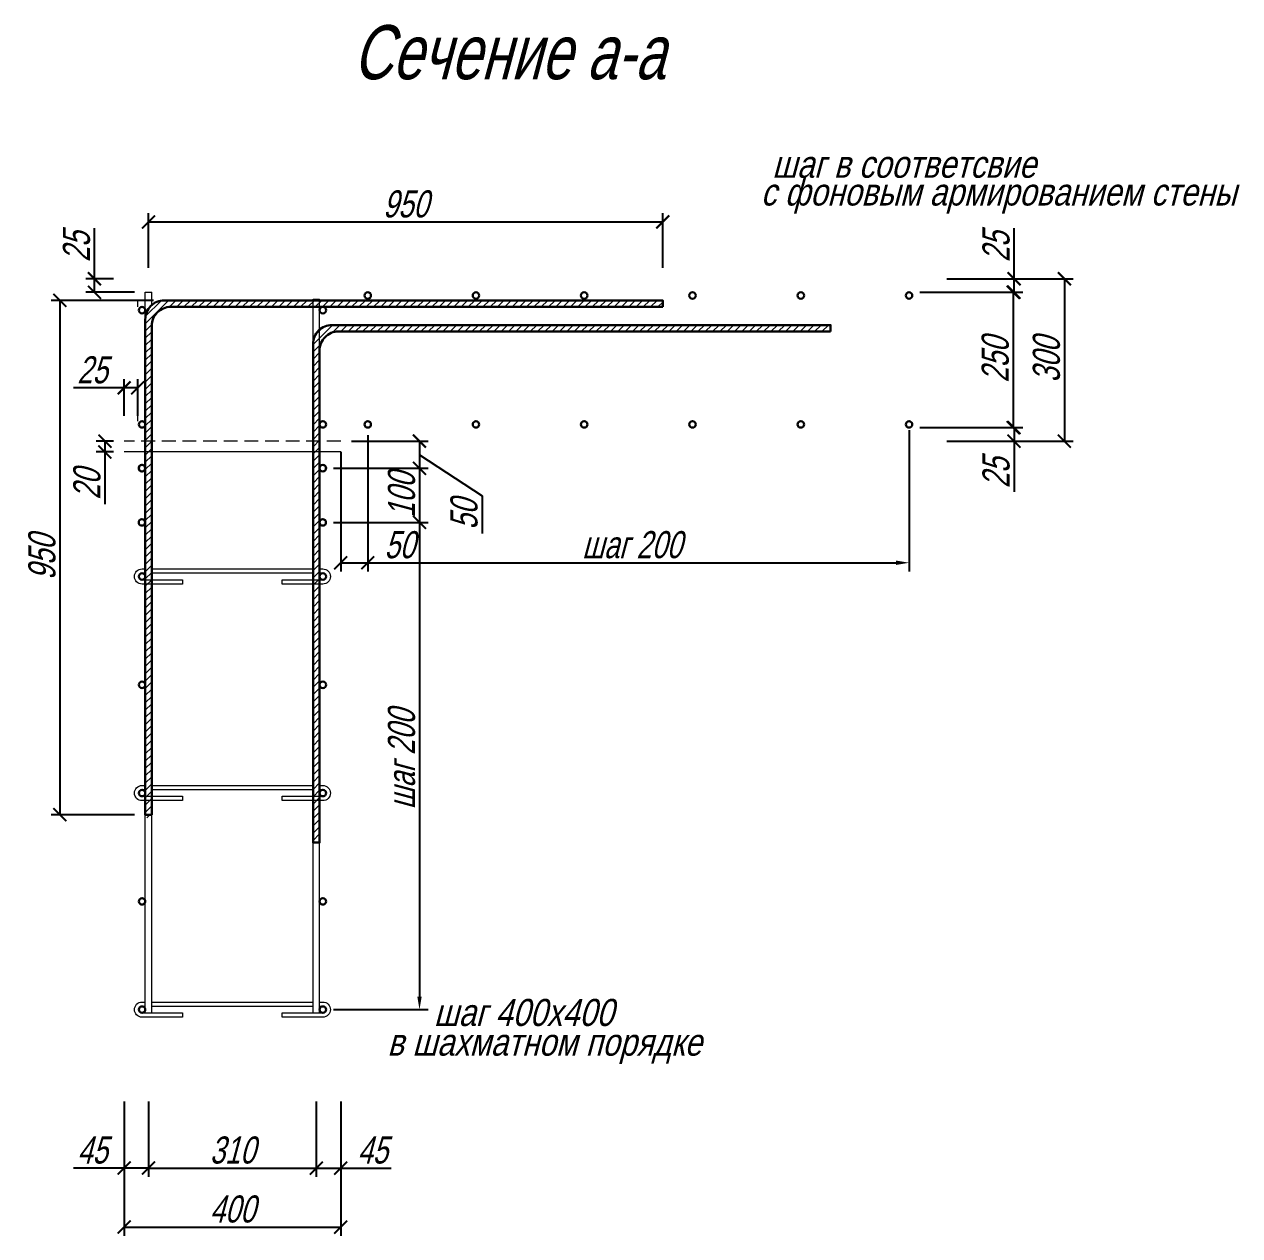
# Model space of a CAD drawing. Header units: millimetres. Extents: x 5929542 to 6152618, y 10240044 to 10382466.
# Drawn here: x 6091374 to 6093620, y 10284637 to 10286874 of the extents above; entities that cross this region are included whole.
import ezdxf

# ---------------------------------------------------------------- set-up
doc = ezdxf.new("R2010")
doc.units = ezdxf.units.MM
doc.header["$PDMODE"] = 35
doc.linetypes.add('штриховая', pattern=[19.05, 12.7, -6.35])
doc.layers.get('Defpoints').update_dxf_attribs({"color": 253})
for name, color, linetype, lineweight in [('Основная', 7, 'Continuous', 30), ('Построения', 7, 'Continuous', 13), ('Размеры', 172, 'Continuous', 13), ('Текст', 134, 'Continuous', 13), ('Штриховка', 253, 'Continuous', 13)]:
    doc.layers.add(name, color=color, linetype=linetype, lineweight=lineweight)
doc.styles.add('GOST 2.304', font='mipgost.ttf', dxfattribs={"width": 0.75, "oblique": 15})
doc.linetypes.add('зигзаг', pattern='A,0.00254,-5.08,[131,ltypeshp.shx,S=5.08,R=0,X=-5.08,Y=0],-10.16,[131,ltypeshp.shx,S=5.08,R=180,X=5.08,Y=0],-5.08', length=20.32254)
doc.dimstyles.new('1k100', dxfattribs={"dimscale": 100, "dimtxt": 2.5, "dimasz": 1.2, "dimexe": 0.8, "dimexo": 1, "dimgap": 0.4, "dimtad": 1, "dimdec": 0, "dimtxsty": 'GOST 2.304', "dimblk": 'ARCHTICK', "dimcen": 2.5, "dimadec": 0, "dimazin": 0, "dimtfac": 1, "dimtdec": 0, "dimtmove": 0, "dimatfit": 3, "dimfxl": 1.25, "dimarcsym": 0})

# ---------------------------------------------------------------- blocks, each defined once
blk = doc.blocks.new('_ArchTick')
at = {"color": 0, "linetype": 'ByBlock', "const_width": 0.15}
blk.add_lwpolyline([(-0.5, -0.5), (0.5, 0.5)], dxfattribs=at)
blk = doc.blocks.new('*D488')
at = {"layer": 'Defpoints', "color": 0, "ltscale": 20, "transparency": 16777216}
for p in [(6091603.9, 10284904.2), (6091913.9, 10284904.2), (6091913.9, 10284761.5)]:
    blk.add_point(p, dxfattribs=at)
at = {"layer": 'Размеры', "color": 0, "lineweight": -2, "ltscale": 20, "transparency": 16777216}
for p, q in [((6091603.9, 10284884.2), (6091603.9, 10284745.5)), ((6091913.9, 10284884.2), (6091913.9, 10284745.5)), ((6091603.9, 10284761.5), (6091913.9, 10284761.5))]:
    blk.add_line(p, q, dxfattribs=at)
at = {"layer": 'Размеры', "color": 0, "lineweight": -2, "ltscale": 20, "transparency": 16777216, "xscale": 24, "yscale": 24, "zscale": 24, "rotation": 180}
blk.add_blockref('_ArchTick', (6091603.9, 10284761.5), dxfattribs=at)
at = {"layer": 'Размеры', "color": 0, "lineweight": -2, "ltscale": 20, "transparency": 16777216, "xscale": 24, "yscale": 24, "zscale": 24}
blk.add_blockref('_ArchTick', (6091913.9, 10284761.5), dxfattribs=at)
at = {"layer": 'Размеры', "color": 0, "ltscale": 20, "transparency": 16777216, "insert": (6091758.9, 10284794.5), "char_height": 50, "attachment_point": 5, "style": 'GOST 2.304'}
blk.add_mtext('310', dxfattribs=at)
blk = doc.blocks.new('*U486')
at = {"layer": 'Основная', "ltscale": 50}
for centre in [(-167, 0), (167, 0)]:
    blk.add_circle(centre, 6, dxfattribs=at)
blk = doc.blocks.new('*U487')
at = {"layer": 'Построения', "color": 0, "linetype": 'ByBlock', "lineweight": -2, "transparency": 16777216}
for p in [(0, 0), (0, -200), (0, -400), (0, -600), (0, -800), (0, -1000)]:
    blk.add_blockref('*U486', p, dxfattribs=at)
blk = doc.blocks.new('*D496')
at = {"layer": 'Defpoints', "color": 0, "ltscale": 50, "transparency": 16777216}
for p in [(6092553.9, 10286509.1), (6091603.9, 10286404.2), (6092553.9, 10286404.2)]:
    blk.add_point(p, dxfattribs=at)
at = {"layer": 'Размеры', "color": 0, "lineweight": -2, "ltscale": 50, "transparency": 16777216}
for p, q in [((6091603.9, 10286424.2), (6091603.9, 10286525.1)), ((6091603.9, 10286509.1), (6092553.9, 10286509.1)), ((6092553.9, 10286424.2), (6092553.9, 10286525.1))]:
    blk.add_line(p, q, dxfattribs=at)
at = {"layer": 'Размеры', "color": 0, "lineweight": -2, "ltscale": 50, "transparency": 16777216, "xscale": 24, "yscale": 24, "zscale": 24, "rotation": 180}
blk.add_blockref('_ArchTick', (6091603.9, 10286509.1), dxfattribs=at)
at = {"layer": 'Размеры', "color": 0, "lineweight": -2, "ltscale": 50, "transparency": 16777216, "xscale": 24, "yscale": 24, "zscale": 24}
blk.add_blockref('_ArchTick', (6092553.9, 10286509.1), dxfattribs=at)
at = {"layer": 'Размеры', "color": 0, "ltscale": 50, "transparency": 16777216, "insert": (6092078.9, 10286542.1), "char_height": 50, "attachment_point": 5, "style": 'GOST 2.304'}
blk.add_mtext('950', dxfattribs=at)
blk = doc.blocks.new('*D497')
at = {"layer": 'Defpoints', "color": 0, "ltscale": 50, "transparency": 16777216}
for p in [(6091632.9, 10286364.2), (6091440.2, 10285414.2), (6091597.9, 10285414.2)]:
    blk.add_point(p, dxfattribs=at)
at = {"layer": 'Размеры', "color": 0, "lineweight": -2, "ltscale": 50, "transparency": 16777216}
for p, q in [((6091612.9, 10286364.2), (6091424.2, 10286364.2)), ((6091440.2, 10286364.2), (6091440.2, 10285414.2)), ((6091577.9, 10285414.2), (6091424.2, 10285414.2))]:
    blk.add_line(p, q, dxfattribs=at)
at = {"layer": 'Размеры', "color": 0, "lineweight": -2, "ltscale": 50, "transparency": 16777216, "xscale": 24, "yscale": 24, "zscale": 24}
for p, rotation in [((6091440.2, 10286364.2), 90), ((6091440.2, 10285414.2), 270)]:
    blk.add_blockref('_ArchTick', p, dxfattribs=dict(at, rotation=rotation))
at = {"layer": 'Размеры', "color": 0, "ltscale": 50, "transparency": 16777216, "insert": (6091407.2, 10285889.2), "char_height": 50, "attachment_point": 5, "rotation": 90, "style": 'GOST 2.304'}
blk.add_mtext('950', dxfattribs=at)
blk = doc.blocks.new('*D498')
at = {"layer": 'Defpoints', "color": 0, "ltscale": 20, "transparency": 16777216}
for p in [(6091958.9, 10286104.2), (6091925.9, 10286054.2), (6092104.5, 10286054.2)]:
    blk.add_point(p, dxfattribs=at)
at = {"layer": 'Размеры', "color": 0, "lineweight": -2, "ltscale": 20, "transparency": 16777216}
for p, q in [((6091978.9, 10286104.2), (6092120.5, 10286104.2)), ((6092104.5, 10286104.2), (6092104.5, 10286054.2)), ((6092104.5, 10286079.2), (6092220, 10286003.4)), ((6091945.9, 10286054.2), (6092120.5, 10286054.2)), ((6092220, 10286003.4), (6092220, 10285933.8))]:
    blk.add_line(p, q, dxfattribs=at)
at = {"layer": 'Размеры', "color": 0, "lineweight": -2, "ltscale": 20, "transparency": 16777216, "xscale": 24, "yscale": 24, "zscale": 24}
for p, rotation in [((6092104.5, 10286104.2), 90), ((6092104.5, 10286054.2), 270)]:
    blk.add_blockref('_ArchTick', p, dxfattribs=dict(at, rotation=rotation))
at = {"layer": 'Размеры', "color": 0, "ltscale": 20, "transparency": 16777216, "insert": (6092187, 10285968.6), "char_height": 50, "attachment_point": 5, "rotation": 90, "style": 'GOST 2.304'}
blk.add_mtext('50', dxfattribs=at)
blk = doc.blocks.new('*D489')
at = {"layer": 'Defpoints', "color": 0, "ltscale": 20, "transparency": 16777216}
for p in [(6091925.7, 10285954.2), (6091925.9, 10285054.2), (6092104.5, 10285054.2)]:
    blk.add_point(p, dxfattribs=at)
at = {"layer": 'Размеры', "color": 0, "lineweight": -2, "ltscale": 20, "transparency": 16777216}
for p, q in [((6091945.7, 10285954.2), (6092120.5, 10285954.2)), ((6092104.5, 10285954.2), (6092104.5, 10285078.2)), ((6091945.9, 10285054.2), (6092120.5, 10285054.2))]:
    blk.add_line(p, q, dxfattribs=at)
at = {"layer": 'Размеры', "color": 0, "ltscale": 20, "transparency": 16777216}
blk.add_solid([(6092100.5, 10285078.2), (6092108.5, 10285078.2), (6092104.5, 10285054.2)], dxfattribs=at)
at = {"layer": 'Размеры', "color": 0, "lineweight": -2, "ltscale": 20, "transparency": 16777216, "xscale": 24, "yscale": 24, "zscale": 24, "rotation": 90}
blk.add_blockref('_ArchTick', (6092104.5, 10285954.2), dxfattribs=at)
at = {"layer": 'Размеры', "color": 0, "ltscale": 20, "transparency": 16777216, "insert": (6092071.5, 10285516.2), "char_height": 50, "attachment_point": 5, "rotation": 90, "style": 'GOST 2.304'}
blk.add_mtext('шаг 200', dxfattribs=at)
blk = doc.blocks.new('*D499')
at = {"layer": 'Defpoints', "color": 0, "ltscale": 20, "transparency": 16777216}
for p in [(6091558.9, 10286202.7), (6091558.9, 10286131.2), (6091583.9, 10286131.2)]:
    blk.add_point(p, dxfattribs=at)
at = {"layer": 'Размеры', "color": 0, "lineweight": -2, "ltscale": 20, "transparency": 16777216}
for p, q in [((6091558.9, 10286151.2), (6091558.9, 10286218.7)), ((6091583.9, 10286151.2), (6091583.9, 10286218.7)), ((6091558.9, 10286202.7), (6091465.3, 10286202.7)), ((6091583.9, 10286202.7), (6091558.9, 10286202.7))]:
    blk.add_line(p, q, dxfattribs=at)
at = {"layer": 'Размеры', "color": 0, "lineweight": -2, "ltscale": 20, "transparency": 16777216, "xscale": 24, "yscale": 24, "zscale": 24, "rotation": 180}
blk.add_blockref('_ArchTick', (6091558.9, 10286202.7), dxfattribs=at)
at = {"layer": 'Размеры', "color": 0, "lineweight": -2, "ltscale": 20, "transparency": 16777216, "xscale": 24, "yscale": 24, "zscale": 24}
blk.add_blockref('_ArchTick', (6091583.9, 10286202.7), dxfattribs=at)
at = {"layer": 'Размеры', "color": 0, "ltscale": 20, "transparency": 16777216, "insert": (6091500.1, 10286235.7), "char_height": 50, "attachment_point": 5, "style": 'GOST 2.304'}
blk.add_mtext('25', dxfattribs=at)
blk = doc.blocks.new('*D500')
at = {"layer": 'Defpoints', "color": 0, "ltscale": 20, "transparency": 16777216}
for p in [(6091504, 10286404.2), (6091558.9, 10286404.2), (6091597.9, 10286379.2)]:
    blk.add_point(p, dxfattribs=at)
at = {"layer": 'Размеры', "color": 0, "lineweight": -2, "ltscale": 20, "transparency": 16777216}
for p, q in [((6091504, 10286404.2), (6091504, 10286497.7)), ((6091538.9, 10286404.2), (6091488, 10286404.2)), ((6091504, 10286379.2), (6091504, 10286404.2)), ((6091577.9, 10286379.2), (6091488, 10286379.2))]:
    blk.add_line(p, q, dxfattribs=at)
at = {"layer": 'Размеры', "color": 0, "lineweight": -2, "ltscale": 20, "transparency": 16777216, "xscale": 24, "yscale": 24, "zscale": 24}
for p, rotation in [((6091504, 10286404.2), 90), ((6091504, 10286379.2), 270)]:
    blk.add_blockref('_ArchTick', p, dxfattribs=dict(at, rotation=rotation))
at = {"layer": 'Размеры', "color": 0, "ltscale": 20, "transparency": 16777216, "insert": (6091471, 10286463), "char_height": 50, "attachment_point": 5, "rotation": 90, "style": 'GOST 2.304'}
blk.add_mtext('25', dxfattribs=at)
blk = doc.blocks.new('*D490')
at = {"layer": 'Defpoints', "color": 0, "ltscale": 20, "transparency": 16777216}
for p in [(6091558.9, 10284904.2), (6091603.9, 10284904.2), (6091558.9, 10284761.5)]:
    blk.add_point(p, dxfattribs=at)
at = {"layer": 'Размеры', "color": 0, "lineweight": -2, "ltscale": 20, "transparency": 16777216}
for p, q in [((6091558.9, 10284884.2), (6091558.9, 10284745.5)), ((6091603.9, 10284884.2), (6091603.9, 10284745.5)), ((6091558.9, 10284761.5), (6091465.3, 10284761.5)), ((6091603.9, 10284761.5), (6091558.9, 10284761.5))]:
    blk.add_line(p, q, dxfattribs=at)
at = {"layer": 'Размеры', "color": 0, "lineweight": -2, "ltscale": 20, "transparency": 16777216, "xscale": 24, "yscale": 24, "zscale": 24, "rotation": 180}
blk.add_blockref('_ArchTick', (6091558.9, 10284761.5), dxfattribs=at)
at = {"layer": 'Размеры', "color": 0, "lineweight": -2, "ltscale": 20, "transparency": 16777216, "xscale": 24, "yscale": 24, "zscale": 24}
blk.add_blockref('_ArchTick', (6091603.9, 10284761.5), dxfattribs=at)
at = {"layer": 'Размеры', "color": 0, "ltscale": 20, "transparency": 16777216, "insert": (6091500.1, 10284794.5), "char_height": 50, "attachment_point": 5, "style": 'GOST 2.304'}
blk.add_mtext('45', dxfattribs=at)
blk = doc.blocks.new('*D491')
at = {"layer": 'Defpoints', "color": 0, "ltscale": 20, "transparency": 16777216}
for p in [(6091913.9, 10284904.2), (6091958.9, 10284904.2), (6091958.9, 10284761.5)]:
    blk.add_point(p, dxfattribs=at)
at = {"layer": 'Размеры', "color": 0, "lineweight": -2, "ltscale": 20, "transparency": 16777216}
for p, q in [((6091913.9, 10284884.2), (6091913.9, 10284745.5)), ((6091958.9, 10284884.2), (6091958.9, 10284745.5)), ((6091913.9, 10284761.5), (6091958.9, 10284761.5)), ((6091958.9, 10284761.5), (6092052.4, 10284761.5))]:
    blk.add_line(p, q, dxfattribs=at)
at = {"layer": 'Размеры', "color": 0, "lineweight": -2, "ltscale": 20, "transparency": 16777216, "xscale": 24, "yscale": 24, "zscale": 24, "rotation": 180}
blk.add_blockref('_ArchTick', (6091913.9, 10284761.5), dxfattribs=at)
at = {"layer": 'Размеры', "color": 0, "lineweight": -2, "ltscale": 20, "transparency": 16777216, "xscale": 24, "yscale": 24, "zscale": 24}
blk.add_blockref('_ArchTick', (6091958.9, 10284761.5), dxfattribs=at)
at = {"layer": 'Размеры', "color": 0, "ltscale": 20, "transparency": 16777216, "insert": (6092017.7, 10284794.5), "char_height": 50, "attachment_point": 5, "style": 'GOST 2.304'}
blk.add_mtext('45', dxfattribs=at)
blk = doc.blocks.new('*D492')
at = {"layer": 'Defpoints', "color": 0, "ltscale": 20, "transparency": 16777216}
for p in [(6091558.9, 10284904.2), (6091958.9, 10284904.2), (6091958.9, 10284652.6)]:
    blk.add_point(p, dxfattribs=at)
at = {"layer": 'Размеры', "color": 0, "lineweight": -2, "ltscale": 20, "transparency": 16777216}
for p, q in [((6091558.9, 10284884.2), (6091558.9, 10284636.6)), ((6091958.9, 10284884.2), (6091958.9, 10284636.6)), ((6091558.9, 10284652.6), (6091958.9, 10284652.6))]:
    blk.add_line(p, q, dxfattribs=at)
at = {"layer": 'Размеры', "color": 0, "lineweight": -2, "ltscale": 20, "transparency": 16777216, "xscale": 24, "yscale": 24, "zscale": 24, "rotation": 180}
blk.add_blockref('_ArchTick', (6091558.9, 10284652.6), dxfattribs=at)
at = {"layer": 'Размеры', "color": 0, "lineweight": -2, "ltscale": 20, "transparency": 16777216, "xscale": 24, "yscale": 24, "zscale": 24}
blk.add_blockref('_ArchTick', (6091958.9, 10284652.6), dxfattribs=at)
at = {"layer": 'Размеры', "color": 0, "ltscale": 20, "transparency": 16777216, "insert": (6091758.9, 10284685.6), "char_height": 50, "attachment_point": 5, "style": 'GOST 2.304'}
blk.add_mtext('400', dxfattribs=at)
blk = doc.blocks.new('*D493')
at = {"layer": 'Defpoints', "color": 0, "ltscale": 20, "transparency": 16777216}
for p in [(6092008.9, 10286135.2), (6093008.9, 10286144.2), (6093008.9, 10285879.6)]:
    blk.add_point(p, dxfattribs=at)
at = {"layer": 'Размеры', "color": 0, "lineweight": -2, "ltscale": 20, "transparency": 16777216}
for p, q in [((6092008.9, 10286115.2), (6092008.9, 10285863.6)), ((6093008.9, 10286124.2), (6093008.9, 10285863.6)), ((6092008.9, 10285879.6), (6092984.9, 10285879.6))]:
    blk.add_line(p, q, dxfattribs=at)
at = {"layer": 'Размеры', "color": 0, "ltscale": 20, "transparency": 16777216}
blk.add_solid([(6092984.9, 10285883.6), (6092984.9, 10285875.6), (6093008.9, 10285879.6)], dxfattribs=at)
at = {"layer": 'Размеры', "color": 0, "lineweight": -2, "ltscale": 20, "transparency": 16777216, "xscale": 24, "yscale": 24, "zscale": 24, "rotation": 180}
blk.add_blockref('_ArchTick', (6092008.9, 10285879.6), dxfattribs=at)
at = {"layer": 'Размеры', "color": 0, "ltscale": 20, "transparency": 16777216, "insert": (6092496.9, 10285912.7), "char_height": 50, "attachment_point": 5, "style": 'GOST 2.304'}
blk.add_mtext('шаг 200\\P', dxfattribs=at)
blk = doc.blocks.new('*D494')
at = {"layer": 'Defpoints', "color": 0, "ltscale": 20, "transparency": 16777216}
for p in [(6092008.9, 10286135.2), (6091958.9, 10286104.2), (6092008.9, 10285879.6)]:
    blk.add_point(p, dxfattribs=at)
at = {"layer": 'Размеры', "color": 0, "lineweight": -2, "ltscale": 20, "transparency": 16777216}
for p, q in [((6092008.9, 10286115.2), (6092008.9, 10285863.6)), ((6091958.9, 10286084.2), (6091958.9, 10285863.6)), ((6091958.9, 10285879.6), (6092008.9, 10285879.6)), ((6092008.9, 10285879.6), (6092102.5, 10285879.6))]:
    blk.add_line(p, q, dxfattribs=at)
at = {"layer": 'Размеры', "color": 0, "lineweight": -2, "ltscale": 20, "transparency": 16777216, "xscale": 24, "yscale": 24, "zscale": 24, "rotation": 180}
blk.add_blockref('_ArchTick', (6091958.9, 10285879.6), dxfattribs=at)
at = {"layer": 'Размеры', "color": 0, "lineweight": -2, "ltscale": 20, "transparency": 16777216, "xscale": 24, "yscale": 24, "zscale": 24}
blk.add_blockref('_ArchTick', (6092008.9, 10285879.6), dxfattribs=at)
at = {"layer": 'Размеры', "color": 0, "ltscale": 20, "transparency": 16777216, "insert": (6092067.7, 10285912.6), "char_height": 50, "attachment_point": 5, "style": 'GOST 2.304'}
blk.add_mtext('50', dxfattribs=at)
blk = doc.blocks.new('*U482')
at = {"layer": 'Построения', "ltscale": 20}
for points in [[(-161, 6), (-167, 6, 1), (-167, -6), (-92, -6), (-92, -14), (-167, -14, -1), (-167, 14), (-161, 14)], [(161, 14), (167, 14, -1), (167, -14), (92, -14), (92, -6), (167, -6, 1), (167, 6), (161, 6)]]:
    blk.add_lwpolyline(points, format="xyb", dxfattribs=at)
for points in [[(-149, 14), (149, 14)], [(149, 6), (-149, 6)]]:
    blk.add_lwpolyline(points, dxfattribs=at)
blk = doc.blocks.new('*U483')
at = {"layer": 'Построения', "color": 0, "linetype": 'ByBlock', "lineweight": -2, "transparency": 16777216}
for p in [(0, 800), (0, 400), (0, 0)]:
    blk.add_blockref('*U482', p, dxfattribs=at)
blk = doc.blocks.new('*D501')
at = {"layer": 'Defpoints', "color": 0, "ltscale": 20, "transparency": 16777216}
for p in [(6093058.9, 10286404.2), (6093058.9, 10286104.2), (6093295.9, 10286104.2)]:
    blk.add_point(p, dxfattribs=at)
at = {"layer": 'Размеры', "color": 0, "lineweight": -2, "ltscale": 20, "transparency": 16777216}
for p, q in [((6093078.9, 10286404.2), (6093311.9, 10286404.2)), ((6093295.9, 10286404.2), (6093295.9, 10286104.2)), ((6093078.9, 10286104.2), (6093311.9, 10286104.2))]:
    blk.add_line(p, q, dxfattribs=at)
at = {"layer": 'Размеры', "color": 0, "lineweight": -2, "ltscale": 20, "transparency": 16777216, "xscale": 24, "yscale": 24, "zscale": 24}
for p, rotation in [((6093295.9, 10286404.2), 90), ((6093295.9, 10286104.2), 270)]:
    blk.add_blockref('_ArchTick', p, dxfattribs=dict(at, rotation=rotation))
at = {"layer": 'Размеры', "color": 0, "ltscale": 20, "transparency": 16777216, "insert": (6093262.9, 10286254.2), "char_height": 50, "attachment_point": 5, "rotation": 90, "style": 'GOST 2.304'}
blk.add_mtext('300', dxfattribs=at)
blk = doc.blocks.new('*U484')
at = {"layer": 'Основная', "ltscale": 10}
for centre in [(0, 131), (0, -107)]:
    blk.add_circle(centre, 6, dxfattribs=at)
blk = doc.blocks.new('*U485')
at = {"layer": 'Построения', "color": 0, "linetype": 'ByBlock', "lineweight": -2, "transparency": 16777216}
for p in [(0, 0), (200, 0), (400, 0), (600, 0), (800, 0), (1000, 0)]:
    blk.add_blockref('*U484', p, dxfattribs=at)
blk = doc.blocks.new('*D502')
at = {"layer": 'Defpoints', "color": 0, "ltscale": 20, "transparency": 16777216}
for p in [(6093058.9, 10286404.2), (6093202.9, 10286404.2), (6093008.9, 10286379.2)]:
    blk.add_point(p, dxfattribs=at)
at = {"layer": 'Размеры', "color": 0, "lineweight": -2, "ltscale": 20, "transparency": 16777216}
for p, q in [((6093202.9, 10286404.2), (6093202.9, 10286497.7)), ((6093078.9, 10286404.2), (6093218.9, 10286404.2)), ((6093202.9, 10286379.2), (6093202.9, 10286404.2)), ((6093028.9, 10286379.2), (6093218.9, 10286379.2))]:
    blk.add_line(p, q, dxfattribs=at)
at = {"layer": 'Размеры', "color": 0, "lineweight": -2, "ltscale": 20, "transparency": 16777216, "xscale": 24, "yscale": 24, "zscale": 24}
for p, rotation in [((6093202.9, 10286404.2), 90), ((6093202.9, 10286379.2), 270)]:
    blk.add_blockref('_ArchTick', p, dxfattribs=dict(at, rotation=rotation))
at = {"layer": 'Размеры', "color": 0, "ltscale": 20, "transparency": 16777216, "insert": (6093169.9, 10286463), "char_height": 50, "attachment_point": 5, "rotation": 90, "style": 'GOST 2.304'}
blk.add_mtext('25', dxfattribs=at)
blk = doc.blocks.new('*D495')
at = {"layer": 'Defpoints', "color": 0, "ltscale": 20, "transparency": 16777216}
for p in [(6093008.9, 10286379.2), (6093008.9, 10286129.2), (6093201.4, 10286129.2)]:
    blk.add_point(p, dxfattribs=at)
at = {"layer": 'Размеры', "color": 0, "lineweight": -2, "ltscale": 20, "transparency": 16777216}
for p, q in [((6093028.9, 10286379.2), (6093217.4, 10286379.2)), ((6093201.4, 10286379.2), (6093201.4, 10286129.2)), ((6093028.9, 10286129.2), (6093217.4, 10286129.2))]:
    blk.add_line(p, q, dxfattribs=at)
at = {"layer": 'Размеры', "color": 0, "lineweight": -2, "ltscale": 20, "transparency": 16777216, "xscale": 24, "yscale": 24, "zscale": 24}
for p, rotation in [((6093201.4, 10286379.2), 90), ((6093201.4, 10286129.2), 270)]:
    blk.add_blockref('_ArchTick', p, dxfattribs=dict(at, rotation=rotation))
at = {"layer": 'Размеры', "color": 0, "ltscale": 20, "transparency": 16777216, "insert": (6093168.4, 10286254.2), "char_height": 50, "attachment_point": 5, "rotation": 90, "style": 'GOST 2.304'}
blk.add_mtext('250', dxfattribs=at)
blk = doc.blocks.new('*D503')
at = {"layer": 'Defpoints', "color": 0, "ltscale": 20, "transparency": 16777216}
for p in [(6093008.9, 10286129.2), (6093058.9, 10286104.2), (6093202.9, 10286104.2)]:
    blk.add_point(p, dxfattribs=at)
at = {"layer": 'Размеры', "color": 0, "lineweight": -2, "ltscale": 20, "transparency": 16777216}
for p, q in [((6093028.9, 10286129.2), (6093218.9, 10286129.2)), ((6093202.9, 10286129.2), (6093202.9, 10286104.2)), ((6093078.9, 10286104.2), (6093218.9, 10286104.2)), ((6093202.9, 10286104.2), (6093202.9, 10286010.6))]:
    blk.add_line(p, q, dxfattribs=at)
at = {"layer": 'Размеры', "color": 0, "lineweight": -2, "ltscale": 20, "transparency": 16777216, "xscale": 24, "yscale": 24, "zscale": 24}
for p, rotation in [((6093202.9, 10286129.2), 90), ((6093202.9, 10286104.2), 270)]:
    blk.add_blockref('_ArchTick', p, dxfattribs=dict(at, rotation=rotation))
at = {"layer": 'Размеры', "color": 0, "ltscale": 20, "transparency": 16777216, "insert": (6093169.9, 10286045.4), "char_height": 50, "attachment_point": 5, "rotation": 90, "style": 'GOST 2.304'}
blk.add_mtext('25', dxfattribs=at)
blk = doc.blocks.new('*D504')
at = {"layer": 'Defpoints', "color": 0, "ltscale": 20, "transparency": 16777216}
for p in [(6091558.9, 10286104.2), (6091523.3, 10286084.2), (6091558.9, 10286084.2)]:
    blk.add_point(p, dxfattribs=at)
at = {"layer": 'Размеры', "color": 0, "lineweight": -2, "ltscale": 20, "transparency": 16777216}
for p, q in [((6091538.9, 10286104.2), (6091507.3, 10286104.2)), ((6091523.3, 10286104.2), (6091523.3, 10286084.2)), ((6091538.9, 10286084.2), (6091507.3, 10286084.2)), ((6091523.3, 10286084.2), (6091523.3, 10285987.9))]:
    blk.add_line(p, q, dxfattribs=at)
at = {"layer": 'Размеры', "color": 0, "lineweight": -2, "ltscale": 20, "transparency": 16777216, "xscale": 24, "yscale": 24, "zscale": 24}
for p, rotation in [((6091523.3, 10286104.2), 90), ((6091523.3, 10286084.2), 270)]:
    blk.add_blockref('_ArchTick', p, dxfattribs=dict(at, rotation=rotation))
at = {"layer": 'Размеры', "color": 0, "ltscale": 20, "transparency": 16777216, "insert": (6091490.3, 10286024.1), "char_height": 50, "attachment_point": 5, "rotation": 90, "style": 'GOST 2.304'}
blk.add_mtext('20', dxfattribs=at)
blk = doc.blocks.new('*D638')
at = {"layer": 'Defpoints', "color": 0, "ltscale": 20, "transparency": 16777216}
for p in [(6092046.6, 10286054.2), (6092046.6, 10285954.2), (6092104.5, 10285954.2)]:
    blk.add_point(p, dxfattribs=at)
at = {"layer": 'Размеры', "color": 0, "lineweight": -2, "ltscale": 20, "transparency": 16777216}
for p, q in [((6092066.6, 10286054.2), (6092120.5, 10286054.2)), ((6092104.5, 10286054.2), (6092104.5, 10285954.2)), ((6092066.6, 10285954.2), (6092120.5, 10285954.2))]:
    blk.add_line(p, q, dxfattribs=at)
at = {"layer": 'Размеры', "color": 0, "lineweight": -2, "ltscale": 20, "transparency": 16777216, "xscale": 24, "yscale": 24, "zscale": 24}
for p, rotation in [((6092104.5, 10286054.2), 90), ((6092104.5, 10285954.2), 270)]:
    blk.add_blockref('_ArchTick', p, dxfattribs=dict(at, rotation=rotation))
at = {"layer": 'Размеры', "color": 0, "ltscale": 20, "transparency": 16777216, "insert": (6092071.5, 10286004.2), "char_height": 50, "attachment_point": 5, "rotation": 90, "style": 'GOST 2.304'}
blk.add_mtext('100', dxfattribs=at)

msp = doc.modelspace()

# ---------------------------------------------------------------- hatches: boundary and pattern name
at = {"layer": 'Штриховка', "ltscale": 20}
h = msp.add_hatch(dxfattribs=at)
h.set_pattern_fill('ANSI31', color=256, scale=3)
h.set_pattern_definition([(45, (6091605.2495, 10285830.075), (-6.73519, 6.73519), [])])
h.paths.add_polyline_path([(6091609.86782, 10285835.18831), (6091597.86782, 10285835.18831), (6091597.86782, 10285827.18831), (6091609.86782, 10285827.18831)])
h.paths.add_polyline_path([(6092553.86782, 10286364.18831), (6091758.86782, 10286364.18831), (6091758.86782, 10286352.18831), (6092531.47551, 10286352.18831), (6092553.86782, 10286352.18831)])
h.paths.add_polyline_path([(6091609.86782, 10285827.18831), (6091597.86782, 10285827.18831), (6091597.86782, 10285435.18831), (6091609.86782, 10285435.18831)])
h.paths.add_polyline_path([(6091609.86782, 10285435.18831), (6091597.86782, 10285435.18831), (6091597.86782, 10285427.18831), (6091609.86782, 10285427.18831)])
h.paths.add_polyline_path([(6091609.86782, 10285427.18831), (6091597.86782, 10285427.18831), (6091597.86782, 10285408.18831), (6091609.86782, 10285408.18831)])
h.paths.add_polyline_path([(6091644.86782, 10286352.18831), (6091758.86782, 10286352.18831), (6091758.86782, 10286364.18831), (6091632.86782, 10286364.18831, 0.4142135624), (6091597.86782, 10286329.18831), (6091597.86782, 10285835.18831), (6091609.86782, 10285835.18831), (6091609.86782, 10286317.18831, -0.4142135624)])
h = msp.add_hatch(dxfattribs=at)
h.set_pattern_fill('ANSI31', color=256, scale=3)
h.set_pattern_definition([(45, (6091914.2865, 10286019.614), (-6.73519, 6.73519), [])])
h.paths.add_polyline_path([(6091919.86782, 10286023.75636), (6091907.86782, 10286023.75636), (6091907.86782, 10286015.75636), (6091919.86782, 10286015.75636)])
h.paths.add_polyline_path([(6091919.86782, 10286015.75636), (6091907.86782, 10286015.75636), (6091907.86782, 10285623.75636), (6091919.86782, 10285623.75636)])
h.paths.add_polyline_path([(6091919.86782, 10285623.75636), (6091907.86782, 10285623.75636), (6091907.86782, 10285615.75636), (6091919.86782, 10285615.75636)])
h.paths.add_polyline_path([(6091919.86782, 10285615.75636), (6091907.86782, 10285615.75636), (6091907.86782, 10285362.75636), (6091919.86782, 10285362.75636)])
h.paths.add_polyline_path([(6091954.86782, 10286306.75636), (6092841.47551, 10286306.75636), (6092863.86782, 10286306.75636), (6092863.86782, 10286318.75636), (6091942.86782, 10286318.75636, 0.4142135624), (6091907.86782, 10286283.75636), (6091907.86782, 10286023.75636), (6091919.86782, 10286023.75636), (6091919.86782, 10286271.75636, -0.4142135624)])

# ---------------------------------------------------------------- linework, layer by layer
at = {"layer": 'Основная', "ltscale": 10}
for points in [[(6092553.86782, 10286352.18831), (6092553.86782, 10286364.18831), (6091632.86782, 10286364.18831, 0.4142135624), (6091597.86782, 10286329.18831), (6091597.86782, 10285414.18831), (6091609.86782, 10285414.18831), (6091609.86782, 10286317.18831, -0.4142135624), (6091644.86782, 10286352.18831), (6092531.47551, 10286352.18831)], [(6092863.86782, 10286306.75636), (6092863.86782, 10286318.75636), (6091942.86782, 10286318.75636, 0.4142135624), (6091907.86782, 10286283.75636), (6091907.86782, 10285362.75636), (6091919.86782, 10285362.75636), (6091919.86782, 10286271.75636, -0.4142135624), (6091954.86782, 10286306.75636), (6092841.47551, 10286306.75636)]]:
    msp.add_lwpolyline(points, format="xyb", close=True, dxfattribs=at)
for centre in [(6091591.86782, 10286346.18831), (6091925.86782, 10286346.18831), (6091591.86782, 10286135.18831), (6091925.86782, 10286135.18831), (6091591.70764, 10286054.19045), (6091925.70764, 10286054.19045), (6091591.70764, 10285954.19045), (6091925.70764, 10285954.19045)]:
    msp.add_circle(centre, 6, dxfattribs=at)
at = {"layer": 'Построения', "ltscale": 50}
for points in [[(6091597.86782, 10285048.18831), (6091597.86782, 10286379.18831)], [(6091609.86782, 10286355.57012), (6091609.86782, 10286379.18831)], [(6091907.86782, 10286364.18831), (6091907.86782, 10286366.18831)], [(6091907.86782, 10285048.18831), (6091907.86782, 10286365.18831)], [(6091919.86782, 10286364.18831), (6091919.86782, 10286366.18831)], [(6091919.86782, 10286134.57012), (6091919.86782, 10286365.18831)], [(6091609.86782, 10285048.18831), (6091609.86782, 10286323.18831)], [(6091919.86782, 10285048.18831), (6091919.86782, 10286096.18831)]]:
    msp.add_lwpolyline(points, dxfattribs=at)
at = {"layer": 'Построения', "ltscale": 20}
for points in [[(6091597.86782, 10286379.18831), (6091609.86782, 10286379.18831)], [(6091583.86782, 10286352.18831), (6091583.86782, 10286364.18831)], [(6091907.86782, 10286366.18831), (6091919.86782, 10286366.18831)], [(6091583.86782, 10286141.18831), (6091583.86782, 10286153.18831)]]:
    msp.add_lwpolyline(points, dxfattribs=at)
at = {"layer": 'Построения', "linetype": 'штриховая', "ltscale": 2}
msp.add_lwpolyline([(6091958.86782, 10286104.18831), (6091558.86782, 10286104.18831)], dxfattribs=at)
at = {"layer": 'Построения', "linetype": 'зигзаг'}
msp.add_lwpolyline([(6091958.86782, 10286084.18831), (6091558.86782, 10286084.18831)], dxfattribs=at)

# ---------------------------------------------------------------- block references
at = {"layer": 'Построения'}
for name, p in [('*U485', (6092008.86782, 10286242.18831)), ('*U487', (6091758.86782, 10286054.18831)), ('*U483', (6091758.86782, 10285054.18831))]:
    msp.add_blockref(name, p, dxfattribs=at)

# ---------------------------------------------------------------- texts
at = {"layer": 'Текст', "ltscale": 20, "style": 'GOST 2.304', "oblique": 15, "width": 0.85}
for s, p in [('шаг в соответсвие', (6092756.05426, 10286590.70122)), ('с фоновым армированием стены', (6092735.01788, 10286539.42557)), ('шаг 400х400', (6092130.92321, 10285023.97794)), ('в шахматном порядке', (6092045.12299, 10284969.11861))]:
    msp.add_text(s, height=50, dxfattribs=at).set_placement(p)
at = {"layer": 'Текст', "ltscale": 20, "insert": (6091981.29145, 10286872.6728), "char_height": 100, "attachment_point": 1, "style": 'GOST 2.304'}
msp.add_mtext_dynamic_manual_height_columns('Сечение а-а', width=13442.6664836, gutter_width=1250, heights=[0], dxfattribs=at)

# ---------------------------------------------------------------- dimensions: what is measured, and where the dimension line sits
at = {"layer": 'Размеры', "ltscale": 50}
dim = msp.add_linear_dim(base=(6092553.86782, 10286509.05004), p1=(6091603.86782, 10286404.18831), p2=(6092553.86782, 10286404.18831), dimstyle='1k100', override={"dimscale": 20, "dimlfac": 1, "dimtxsty": 'GOST 2.304', "dimblk1": 'ArchTick', "dimblk2": 'ArchTick', "dimsah": 1, "dimtolj": 0}, dxfattribs=at)
dim.commit()
dim.dimension.update_dxf_attribs({"geometry": '*D496', "text_midpoint": (6092078.86782, 10286542.05004)})
at = {"layer": 'Размеры', "ltscale": 20}
for base, p1, p2, override, picture, middle in [((6091504.02009, 10286404.18831), (6091597.86782, 10286379.18831), (6091558.86782, 10286404.18831), {"dimscale": 20, "dimlfac": 1, "dimtxsty": 'GOST 2.304', "dimblk1": 'ArchTick', "dimblk2": 'ArchTick', "dimsah": 1, "dimtolj": 0}, '*D500', (6091471.02009, 10286462.96293)), ((6093202.93622, 10286404.18831), (6093008.86782, 10286379.18831), (6093058.86782, 10286404.18831), {"dimscale": 20, "dimlfac": 1, "dimtxsty": 'GOST 2.304', "dimblk1": 'ArchTick', "dimblk2": 'ArchTick', "dimsah": 1, "dimtolj": 0}, '*D502', (6093169.93622, 10286462.96293)), ((6093295.90229, 10286104.18831), (6093058.86782, 10286404.18831), (6093058.86782, 10286104.18831), {"dimscale": 20}, '*D501', (6093262.90229, 10286254.18831)), ((6093201.38611, 10286129.18831), (6093008.86782, 10286379.18831), (6093008.86782, 10286129.18831), {"dimscale": 20}, '*D495', (6093168.38611, 10286254.18831)), ((6093202.93622, 10286104.18831), (6093008.86782, 10286129.18831), (6093058.86782, 10286104.18831), {"dimscale": 20, "dimlfac": 1, "dimtxsty": 'GOST 2.304', "dimblk1": 'ArchTick', "dimblk2": 'ArchTick', "dimsah": 1, "dimtolj": 0}, '*D503', (6093169.93622, 10286045.41369)), ((6091523.33921, 10286084.18831), (6091558.86782, 10286104.18831), (6091558.86782, 10286084.18831), {"dimscale": 20}, '*D504', (6091490.33921, 10286024.06101)), ((6092104.53996, 10285954.19045), (6092046.64316, 10286054.18831), (6092046.64316, 10285954.19045), {"dimscale": 20, "dimblk1": 'ArchTick', "dimblk2": 'ArchTick', "dimsah": 1, "dimtmove": 1}, '*D638', (6092071.53996, 10286004.18938))]:
    dim = msp.add_linear_dim(base=base, p1=p1, p2=p2, angle=90, dimstyle='1k100', override=override, dxfattribs=at)
    dim.commit()
    dim.dimension.update_dxf_attribs({"geometry": picture, "text_midpoint": middle})
at = {"layer": 'Размеры', "ltscale": 50}
dim = msp.add_linear_dim(base=(6091440.22063, 10285414.18831), p1=(6091632.86782, 10286364.18831), p2=(6091597.86782, 10285414.18831), angle=90, dimstyle='1k100', override={"dimscale": 20, "dimlfac": 1, "dimtxsty": 'GOST 2.304', "dimblk1": 'ArchTick', "dimblk2": 'ArchTick', "dimsah": 1, "dimtolj": 0}, dxfattribs=at)
dim.commit()
dim.dimension.update_dxf_attribs({"geometry": '*D497', "text_midpoint": (6091407.22063, 10285889.18831)})
at = {"layer": 'Размеры', "ltscale": 20}
for base, p1, p2, override, picture, middle in [((6091558.86782, 10286202.65374), (6091583.86782, 10286131.18831), (6091558.86782, 10286131.18831), {"dimscale": 20, "dimlfac": 1, "dimtxsty": 'GOST 2.304', "dimblk1": 'ArchTick', "dimblk2": 'ArchTick', "dimsah": 1, "dimtolj": 0}, '*D499', (6091500.0932, 10286235.65374)), ((6092008.86782, 10285879.62202), (6091958.86782, 10286104.18831), (6092008.86782, 10286135.18831), {"dimscale": 20}, '*D494', (6092067.66923, 10285912.62202)), ((6091558.86782, 10284761.47136), (6091603.86782, 10284904.18831), (6091558.86782, 10284904.18831), {"dimscale": 20}, '*D490', (6091500.0798, 10284794.47136)), ((6091958.86782, 10284652.61135), (6091558.86782, 10284904.18831), (6091958.86782, 10284904.18831), {"dimscale": 20}, '*D492', (6091758.86782, 10284685.61135)), ((6091913.86782, 10284761.47136), (6091603.86782, 10284904.18831), (6091913.86782, 10284904.18831), {"dimscale": 20}, '*D488', (6091758.86782, 10284794.47136)), ((6091958.86782, 10284761.47136), (6091913.86782, 10284904.18831), (6091958.86782, 10284904.18831), {"dimscale": 20}, '*D491', (6092017.65583, 10284794.47136))]:
    dim = msp.add_linear_dim(base=base, p1=p1, p2=p2, dimstyle='1k100', override=override, dxfattribs=at)
    dim.commit()
    dim.dimension.update_dxf_attribs({"geometry": picture, "text_midpoint": middle})
dim = msp.add_linear_dim(base=(6093008.86782, 10285879.62202), p1=(6092008.86782, 10286135.18831), p2=(6093008.86782, 10286144.18831), text='шаг 200\\P', dimstyle='1k100', override={"dimscale": 20, "dimblk1": 'ArchTick', "dimsah": 1}, dxfattribs=at)
dim.commit()
dim.dimension.update_dxf_attribs({"geometry": '*D493', "text_midpoint": (6092496.86782, 10285912.67559)})
dim = msp.add_linear_dim(base=(6092104.53996, 10286054.18831), p1=(6091958.86782, 10286104.18831), p2=(6091925.86782, 10286054.18831), angle=90, dimstyle='1k100', override={"dimscale": 20, "dimlfac": 1, "dimtxsty": 'GOST 2.304', "dimblk1": 'ArchTick', "dimblk2": 'ArchTick', "dimsah": 1, "dimtmove": 1, "dimtolj": 0}, dxfattribs=at)
dim.commit()
dim.dimension.update_dxf_attribs({"geometry": '*D498', "text_midpoint": (6092219.97951, 10285995.3869), "dimtype": 160})
dim = msp.add_linear_dim(base=(6092104.53996, 10285054.18831), p1=(6091925.70764, 10285954.19045), p2=(6091925.86782, 10285054.18831), angle=90, text='шаг 200', dimstyle='1k100', override={"dimscale": 20, "dimblk1": 'ArchTick', "dimsah": 1}, dxfattribs=at)
dim.commit()
dim.dimension.update_dxf_attribs({"geometry": '*D489', "text_midpoint": (6092071.48639, 10285516.18938)})

doc.saveas('drawing.dxf')
